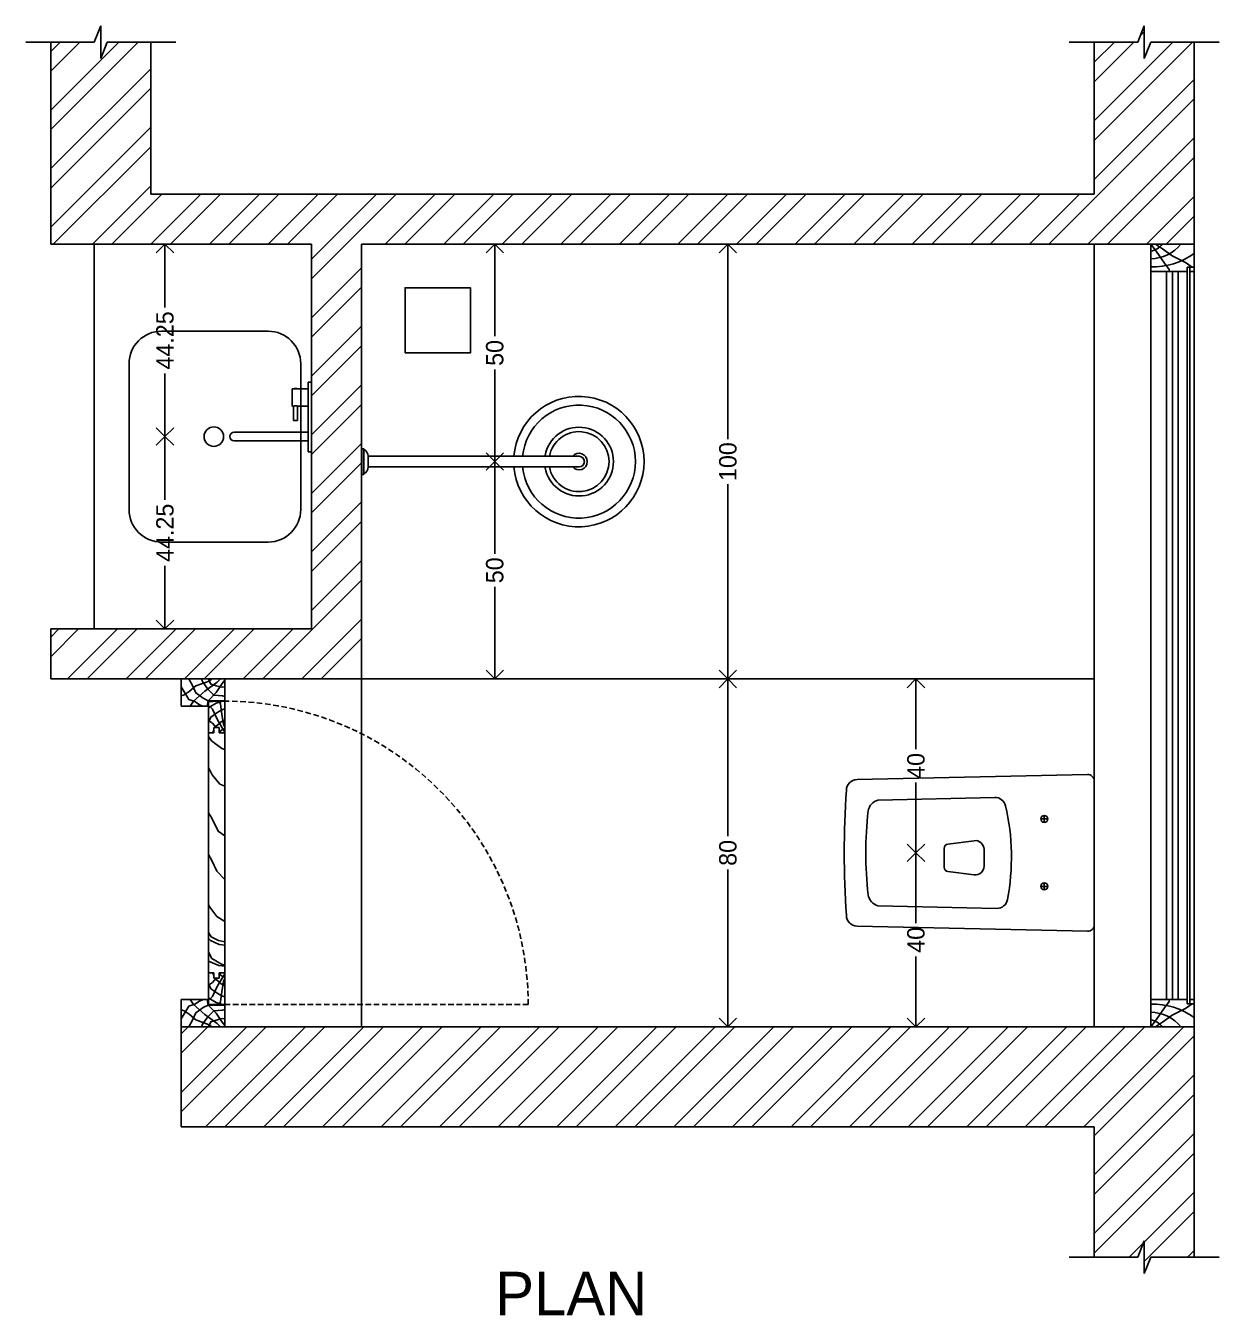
# Model space of a CAD drawing. Header units: metres. Extents: x -16 to 65907, y -5261 to 15511.
# Drawn here: x 22756.4 to 23030.9, y -2947.1 to -2650.5 of the extents above; entities that cross this region are included whole.
import ezdxf

# ---------------------------------------------------------------- set-up
doc = ezdxf.new("R2010")
doc.units = ezdxf.units.M
doc.header["$PDMODE"] = 67
doc.header["$PDSIZE"] = -5
doc.linetypes.add('DASHED', pattern=[19.05, 12.7, -6.35])
doc.layers.get('0').update_dxf_attribs({"color": 6})
for name, color, linetype in [('BC-CILL', 23, 'Continuous'), ('BC-GREYCOLOR', 8, 'Continuous'), ('BC-HATCH', 8, 'Continuous'), ('BC-JOINERY', 93, 'Continuous'), ('BC-PLUMB-FIXTURE', 118, 'Continuous'), ('BC-TEXT', 7, 'Continuous'), ('BC-WALLS', 1, 'Continuous'), ('BC-WHITECOLOR', 7, 'Continuous')]:
    doc.layers.add(name, color=color, linetype=linetype)
doc.styles.add('BC-1IN10-2', font='FreeSans.ttf', dxfattribs={"height": 4})
doc.dimstyles.new('BC-1IN10-2', dxfattribs={"dimtxt": 4, "dimasz": 4, "dimexe": 0.18, "dimexo": 0.0625, "dimgap": 1, "dimtad": 0, "dimtoh": 1, "dimzin": 12, "dimdsep": 46, "dimtxsty": 'BC-1IN10-2', "dimblk": 'OPEN90', "dimcen": 0.09, "dimse1": 1, "dimse2": 1, "dimclrd": 256, "dimclre": 256, "dimclrt": 7, "dimadec": 0, "dimazin": 0, "dimtfac": 1, "dimtdec": 1, "dimtofl": 0, "dimtmove": 1, "dimatfit": 3, "dimldrblk": 'OPEN90', "dimfxl": 1, "dimtolj": 1, "dimtzin": 0, "dimlwd": -1, "dimarcsym": 0})

# ---------------------------------------------------------------- blocks, each defined once
blk = doc.blocks.new('BC-SHOWER')
for p in [(-12.3, -15.1), (12.3, -15.1)]:
    blk.add_line(p, (0, -15.1))
for points in [[(0, 0), (-29.6, 0)], [(0, 0), (29.6, 0)], [(-29.6, -4.1), (0, -4.1)], [(-28.3, -5.1), (0, -5.1)], [(29.6, -4.1), (0, -4.1)], [(28.3, -5.1), (0, -5.1)]]:
    blk.add_lwpolyline(points)
for points in [[(-29.6, 0), (-29.6, -4.1, 0.347987), (-28.6, -5.1), (-28.3, -5.1, 0.2725), (-12.3, -15.1, 6.671192)], [(29.6, 0), (29.6, -4.1, -0.347987), (28.6, -5.1), (28.3, -5.1, -0.2725), (12.3, -15.1, -6.671192)], [(-12.3, -15.1), (-12.3, -500, 1), (12.3, -500), (12.3, -15.1)]]:
    blk.add_lwpolyline(points, format="xyb")
for centre, radius, start, end in [((0, -499.7), 150, 94.703, 85.297), ((0, -499.7), 130, 95.4289, 84.5711), ((0, -500), 79.1, 100.1897, 79.8103), ((0, -500), 69.1, 100.1897, 79.8103), ((0, -500), 19.1, 130.087, 49.9128)]:
    blk.add_arc(centre, radius, start, end)
blk = doc.blocks.new('BC-JAQ-WC-ARIA')
for p, q in [((-15.3, 180.2), (-545.5, 168.5)), ((0, 165.2), (0, -165.2)), ((-224.5, 127.7), (-497.5, 121.6)), ((-345.3, 32.9), (-345.3, -10.4)), ((-276, 50.6), (-336.5, 42.8)), ((-253.5, 30.8), (-253.5, -8.2)), ((-276, -28), (-336.5, -20.3)), ((-228.7, -127.6), (-497.5, -121.6)), ((-15.3, -180.2), (-545.5, -168.5))]:
    blk.add_line(p, q)
at = {"color": 9, "ltscale": 20}
for p, q in [((-123, 77), (-107, 77)), ((-115, 85), (-115, 69)), ((-123, -78), (-107, -78)), ((-115, -86), (-115, -70))]:
    blk.add_line(p, q, dxfattribs=at)
at = {"color": 9}
for centre in [(-115, 77), (-115, -78)]:
    blk.add_circle(centre, 8, dxfattribs=at)
for centre, radius, start, end in [((-15, 165.2), 15, 0, 91.2563), ((-545, 143.5), 25, 91.2563, 180), ((1487.9, 0), 2062.9, 176.0101, 183.9899), ((-489, 91.3), 31.4, 105.7301, 170.4037), ((-224, 102.7), 25, 10.9372, 91.2563), ((326.8, 0), 852.3, 173.4932, 186.5068), ((-717.9, 10.1), 527.5, 347.0261, 10.6357), ((-335.3, 32.9), 10, 97.318, 180), ((-273.5, 30.8), 20, 0, 97.318), ((-335.3, -10.4), 10, 180, 262.682), ((-273.5, -8.2), 20, 262.682, 0), ((-489, -91.3), 31.4, 189.5963, 254.2699), ((-228.2, -102.6), 25, 268.7437, 346.6578), ((-545, -143.5), 25, 180, 268.7437), ((-15, -165.2), 15, 268.7437, 0)]:
    blk.add_arc(centre, radius, start, end)
blk = doc.blocks.new('BC-JAQ-WB')
for p, q in [((-167.5, 195), (167.5, 195)), ((-242.5, -125), (-242.5, 120)), ((242.5, 120), (242.5, -125)), ((167.5, -200), (-167.5, -200))]:
    blk.add_line(p, q)
blk.add_circle((0, 0), 22.5)
for centre, start, end in [((-167.5, 120), 90, 180), ((167.5, 120), 0, 90), ((-167.5, -125), 180, 270), ((167.5, -125), 270, 0)]:
    blk.add_arc(centre, 75, start, end)
blk = doc.blocks.new('BC-JAQ-TAP-WALL MOUNTED')
for p, q in [((-80, 0), (80, 0)), ((-80, -8), (-80, 0)), ((80, -8), (80, 0)), ((-80, -4), (-80, -4)), ((-80, -8), (80, -8)), ((-25, -8), (-65, -8)), ((-65, -8), (-65, -44.5)), ((-25, -8), (-25, -32.25)), ((35, -8), (35, -178)), ((55, -8), (55, -178)), ((80, -4), (80, -4)), ((-65.5, -34), (-65.5, -40)), ((-65, -34), (-65.5, -34)), ((-65, -40), (-65.5, -40)), ((-65, -44.5), (-25, -44.5)), ((-25, -32.25), (8, -32.25)), ((-25, -41.75), (-25, -44.5)), ((-25, -41.75), (8, -41.75)), ((8, -32.25), (8, -41.75))]:
    blk.add_line(p, q)
for centre, radius, start, end in [((-56.75, -37), 9.25, 161.07536, 198.92464), ((-14.22, -37), 11.78, 156.22268, 203.77732), ((45, -178), 10, 180, 0)]:
    blk.add_arc(centre, radius, start, end)
blk = doc.blocks.new('_OPEN90')
at = {"color": 0, "linetype": 'ByBlock'}
for p, q in [((0, 0), (-1, 0)), ((-0.5, 0.5), (0, 0)), ((0, 0), (-0.5, -0.5))]:
    blk.add_line(p, q, dxfattribs=at)
blk = doc.blocks.new('*D2473')
at = {"layer": 'BC-TEXT'}
for p, q in [((22917.89, -2804.8), (22917.89, -2836.98)), ((22917.89, -2876.8), (22917.89, -2844.61))]:
    blk.add_line(p, q, dxfattribs=at)
at = {"layer": 'Defpoints', "color": 0}
for p in [(22917.89, -2800.8), (22917.89, -2880.8), (22917.89, -2880.8)]:
    blk.add_point(p, dxfattribs=at)
at = {"layer": 'BC-TEXT', "xscale": 4, "yscale": 4, "zscale": 4}
for p, rotation in [((22917.89, -2800.8), 90), ((22917.89, -2880.8), 270)]:
    blk.add_blockref('_OPEN90', p, dxfattribs=dict(at, rotation=rotation))
at = {"layer": 'BC-TEXT', "color": 7, "insert": (22917.89, -2840.8), "char_height": 4, "attachment_point": 5, "rotation": 90, "style": 'BC-1IN10-2'}
blk.add_mtext('\\A1;80', dxfattribs=at)
blk = doc.blocks.new('*D2474')
at = {"layer": 'BC-TEXT'}
for p, q in [((22917.89, -2704.8), (22917.89, -2745.64)), ((22917.89, -2796.8), (22917.89, -2755.96))]:
    blk.add_line(p, q, dxfattribs=at)
at = {"layer": 'Defpoints', "color": 0}
for p in [(22917.89, -2700.8), (22917.89, -2700.8), (22917.89, -2800.8)]:
    blk.add_point(p, dxfattribs=at)
at = {"layer": 'BC-TEXT', "xscale": 4, "yscale": 4, "zscale": 4}
for p, rotation in [((22917.89, -2700.8), 90), ((22917.89, -2800.8), 270)]:
    blk.add_blockref('_OPEN90', p, dxfattribs=dict(at, rotation=rotation))
at = {"layer": 'BC-TEXT', "color": 7, "insert": (22917.89, -2750.8), "char_height": 4, "attachment_point": 5, "rotation": 90, "style": 'BC-1IN10-2'}
blk.add_mtext('\\A1;100', dxfattribs=at)
blk = doc.blocks.new('*D2475')
at = {"layer": 'BC-TEXT'}
for p, q in [((22864.27, -2754.8), (22864.27, -2771.98)), ((22864.27, -2796.8), (22864.27, -2779.62))]:
    blk.add_line(p, q, dxfattribs=at)
at = {"layer": 'Defpoints', "color": 0}
for p in [(22884.87, -2750.8), (22864.27, -2800.8), (22884.87, -2800.8)]:
    blk.add_point(p, dxfattribs=at)
at = {"layer": 'BC-TEXT', "xscale": 4, "yscale": 4, "zscale": 4}
for p, rotation in [((22864.27, -2750.8), 90), ((22864.27, -2800.8), 270)]:
    blk.add_blockref('_OPEN90', p, dxfattribs=dict(at, rotation=rotation))
at = {"layer": 'BC-TEXT', "color": 7, "insert": (22864.27, -2775.8), "char_height": 4, "attachment_point": 5, "rotation": 90, "style": 'BC-1IN10-2'}
blk.add_mtext('\\A1;50', dxfattribs=at)
blk = doc.blocks.new('*D2476')
at = {"layer": 'BC-TEXT'}
for p, q in [((22864.27, -2704.8), (22864.27, -2721.98)), ((22864.27, -2746.8), (22864.27, -2729.62))]:
    blk.add_line(p, q, dxfattribs=at)
at = {"layer": 'Defpoints', "color": 0}
for p in [(22864.27, -2700.8), (22884.87, -2700.8), (22884.87, -2750.8)]:
    blk.add_point(p, dxfattribs=at)
at = {"layer": 'BC-TEXT', "xscale": 4, "yscale": 4, "zscale": 4}
for p, rotation in [((22864.27, -2700.8), 90), ((22864.27, -2750.8), 270)]:
    blk.add_blockref('_OPEN90', p, dxfattribs=dict(at, rotation=rotation))
at = {"layer": 'BC-TEXT', "color": 7, "insert": (22864.27, -2725.8), "char_height": 4, "attachment_point": 5, "rotation": 90, "style": 'BC-1IN10-2'}
blk.add_mtext('\\A1;50', dxfattribs=at)
blk = doc.blocks.new('*D2477')
at = {"layer": 'BC-TEXT'}
for p, q in [((22961.15, -2804.8), (22961.15, -2816.96)), ((22961.15, -2836.8), (22961.15, -2824.64))]:
    blk.add_line(p, q, dxfattribs=at)
at = {"layer": 'Defpoints', "color": 0}
for p in [(22961.15, -2800.8), (22967.62, -2800.8), (22967.62, -2840.8)]:
    blk.add_point(p, dxfattribs=at)
at = {"layer": 'BC-TEXT', "xscale": 4, "yscale": 4, "zscale": 4}
for p, rotation in [((22961.15, -2800.8), 90), ((22961.15, -2840.8), 270)]:
    blk.add_blockref('_OPEN90', p, dxfattribs=dict(at, rotation=rotation))
at = {"layer": 'BC-TEXT', "color": 7, "insert": (22961.15, -2820.8), "char_height": 4, "attachment_point": 5, "rotation": 90, "style": 'BC-1IN10-2'}
blk.add_mtext('\\A1;40', dxfattribs=at)
blk = doc.blocks.new('*D2478')
at = {"layer": 'BC-TEXT'}
for p, q in [((22961.15, -2844.8), (22961.15, -2856.96)), ((22961.15, -2876.8), (22961.15, -2864.64))]:
    blk.add_line(p, q, dxfattribs=at)
at = {"layer": 'Defpoints', "color": 0}
for p in [(22967.62, -2840.8), (22961.15, -2880.8), (22967.62, -2880.8)]:
    blk.add_point(p, dxfattribs=at)
at = {"layer": 'BC-TEXT', "xscale": 4, "yscale": 4, "zscale": 4}
for p, rotation in [((22961.15, -2840.8), 90), ((22961.15, -2880.8), 270)]:
    blk.add_blockref('_OPEN90', p, dxfattribs=dict(at, rotation=rotation))
at = {"layer": 'BC-TEXT', "color": 7, "insert": (22961.15, -2860.8), "char_height": 4, "attachment_point": 5, "rotation": 90, "style": 'BC-1IN10-2'}
blk.add_mtext('\\A1;40', dxfattribs=at)
blk = doc.blocks.new('*D2479')
at = {"layer": 'BC-TEXT'}
for p, q in [((22788.41, -2749.05), (22788.41, -2759.58)), ((22788.41, -2785.3), (22788.41, -2774.77))]:
    blk.add_line(p, q, dxfattribs=at)
at = {"layer": 'Defpoints', "color": 0}
for p in [(22788.41, -2745.05), (22799.64, -2745.05), (22822.14, -2789.3)]:
    blk.add_point(p, dxfattribs=at)
at = {"layer": 'BC-TEXT', "xscale": 4, "yscale": 4, "zscale": 4}
for p, rotation in [((22788.41, -2745.05), 90), ((22788.41, -2789.3), 270)]:
    blk.add_blockref('_OPEN90', p, dxfattribs=dict(at, rotation=rotation))
at = {"layer": 'BC-TEXT', "color": 7, "insert": (22788.41, -2767.17), "char_height": 4, "attachment_point": 5, "rotation": 90, "style": 'BC-1IN10-2'}
blk.add_mtext('\\A1;44.25', dxfattribs=at)
blk = doc.blocks.new('*D2480')
at = {"layer": 'BC-TEXT'}
for p, q in [((22788.41, -2704.8), (22788.41, -2715.33)), ((22788.41, -2741.05), (22788.41, -2730.52))]:
    blk.add_line(p, q, dxfattribs=at)
at = {"layer": 'Defpoints', "color": 0}
for p in [(22788.41, -2700.8), (22799.64, -2700.8), (22799.64, -2745.05)]:
    blk.add_point(p, dxfattribs=at)
at = {"layer": 'BC-TEXT', "xscale": 4, "yscale": 4, "zscale": 4}
for p, rotation in [((22788.41, -2700.8), 90), ((22788.41, -2745.05), 270)]:
    blk.add_blockref('_OPEN90', p, dxfattribs=dict(at, rotation=rotation))
at = {"layer": 'BC-TEXT', "color": 7, "insert": (22788.41, -2722.92), "char_height": 4, "attachment_point": 5, "rotation": 90, "style": 'BC-1IN10-2'}
blk.add_mtext('\\A1;44.25', dxfattribs=at)

msp = doc.modelspace()

# ---------------------------------------------------------------- hatches: boundary and pattern name
at = {"layer": 'BC-HATCH'}
h = msp.add_hatch(dxfattribs=at)
h.set_pattern_fill('ANSI32', color=256, style=0)
h.paths.add_polyline_path([(23025.142, -2700.798), (23025.142, -2654.298), (23015.135, -2654.298), (23013.642, -2658.048), (23013.642, -2650.548), (23012.148, -2654.298), (23002.142, -2654.298), (23002.142, -2689.298), (22785.142, -2689.298), (22785.142, -2654.298), (22775.135, -2654.298), (22773.642, -2658.048), (22773.642, -2650.548), (22772.148, -2654.298), (22762.142, -2654.298), (22762.142, -2700.798), (22822.142, -2700.798), (22822.142, -2789.298), (22762.142, -2789.298), (22762.142, -2800.798), (22792.142, -2800.798), (22802.142, -2800.798), (22833.642, -2800.798), (22833.642, -2753.755), (22833.642, -2750.798), (22833.642, -2747.842), (22833.642, -2700.798)])
h.paths.add_polyline_path([(23025.142, -2933.798), (23025.142, -2880.798), (23015.142, -2880.798), (22792.142, -2880.798), (22792.142, -2903.798), (23002.142, -2903.798), (23002.142, -2933.798), (23012.148, -2933.798), (23013.642, -2930.048), (23013.642, -2937.548), (23015.135, -2933.798)])

# ---------------------------------------------------------------- linework, layer by layer
at = {"layer": 'BC-CILL'}
for p, q in [((23002.142, -2880.798), (23002.142, -2700.798)), ((23025.142, -2700.798), (23025.142, -2880.798))]:
    msp.add_line(p, q, dxfattribs=at)
at = {"layer": 'BC-GREYCOLOR', "linetype": 'DASHED', "ltscale": 0.1}
msp.add_line((22802.142, -2875.698), (22871.942, -2875.698), dxfattribs=at)
msp.add_arc((22802.142, -2875.698), 69.8, 0, 93.07969, dxfattribs=at)
at = {"layer": 'BC-HATCH'}
for points in [[(23015.142, -2700.808), (23016.397, -2702.422), (23018.297, -2705.183), (23019.396, -2706.579), (23019.481, -2707.048)], [(23016.272, -2700.798), (23017.852, -2701.858), (23020.079, -2703.461), (23023.108, -2705.035), (23024.679, -2706.048)], [(22799.211, -2800.798), (22798.555, -2801.276), (22795.488, -2802.381), (22793.969, -2803.679), (22792.808, -2804.453), (22792.142, -2804.699)], [(22792.142, -2802.589), (22792.394, -2802.989), (22793.886, -2805.531), (22795.24, -2806), (22796.341, -2806.719), (22797.194, -2807.048)], [(22793.864, -2800.798), (22794.742, -2802.298), (22795.488, -2804.011), (22797.201, -2805.227), (22798.342, -2805.798)], [(22801.214, -2800.798), (22800.434, -2801.524), (22797.588, -2803.597), (22794.936, -2805.89), (22794.212, -2807.048)], [(22796.826, -2800.798), (22797.008, -2801.414), (22798.248, -2803.116), (22799.636, -2804.485), (22801.622, -2804.646), (22802.142, -2804.798)], [(22802.142, -2801.082), (22801.567, -2801.828), (22800.213, -2803.9), (22798.342, -2805.798), (22798.09, -2807.048)], [(22802.142, -2802.637), (22801.539, -2802.712), (22800.213, -2802.353), (22798.97, -2801.966), (22798.392, -2800.798)], [(22798.392, -2807.608), (22798.894, -2807.121), (22800.21, -2806.357), (22801.624, -2805.898)], [(22802.142, -2813), (22801.525, -2812.015), (22800.38, -2810.035), (22799.304, -2807.743), (22798.392, -2806.903)], [(22798.392, -2810.782), (22798.923, -2809.554), (22800.535, -2808.436), (22801.455, -2807.885), (22802.142, -2807.7)], [(22802.142, -2811.889), (22801.865, -2811.237), (22801.469, -2808.861), (22801.214, -2806.583), (22800.894, -2805.898)], [(22800.201, -2811.948), (22799.347, -2810.983), (22798.392, -2810.38)], [(22800.013, -2811.948), (22800.167, -2811.648), (22801.667, -2810.445), (22802.142, -2810.28)], [(22802.142, -2817.025), (22801.478, -2816.77), (22799.103, -2815), (22798.392, -2814.043)], [(22799.37, -2813.198), (22799.642, -2812.67)], [(22802.142, -2812.185), (22801.384, -2812.539), (22800.892, -2813.163)], [(22801.349, -2813.198), (22800.892, -2812.712)], [(22802.142, -2825.475), (22801.046, -2825.016), (22799.233, -2822.814), (22798.392, -2821.131)], [(22802.142, -2836.866), (22800.658, -2835.808), (22799.147, -2832.786), (22798.392, -2831.591)], [(22802.142, -2846.912), (22800.312, -2845.004), (22799.19, -2842.543), (22798.392, -2841.207)], [(22802.142, -2856.579), (22800.355, -2855.408), (22798.715, -2853.293), (22798.392, -2852.681)], [(22802.142, -2861.247), (22800.696, -2860.989), (22799.065, -2860.105), (22798.392, -2859.135)], [(22802.142, -2862.031), (22800.834, -2861.912), (22798.9, -2860.945), (22798.392, -2860.526)], [(22802.142, -2866.66), (22801.392, -2866.417), (22799.147, -2865.079), (22798.392, -2863.647)], [(22802.142, -2866.893), (22800.792, -2866.741), (22798.392, -2865.728)], [(22802.142, -2868.597), (22801.525, -2869.581), (22800.38, -2871.562), (22799.304, -2873.854), (22798.392, -2874.693)], [(22800.201, -2869.648), (22799.347, -2870.614), (22798.392, -2871.216)], [(22798.392, -2870.814), (22798.923, -2872.043), (22800.535, -2873.16), (22801.455, -2873.712), (22802.142, -2873.897)], [(22799.37, -2868.398), (22799.642, -2868.926)], [(22800.013, -2869.648), (22800.167, -2869.949), (22801.667, -2871.152), (22802.142, -2871.317)], [(22801.349, -2868.398), (22800.892, -2868.884)], [(22802.142, -2869.412), (22801.384, -2869.058), (22800.892, -2868.434)], [(22802.142, -2869.708), (22801.865, -2870.359), (22801.469, -2872.736), (22801.214, -2875.014), (22800.894, -2875.698)], [(22798.392, -2873.988), (22798.894, -2874.476), (22800.21, -2875.24), (22801.624, -2875.698)], [(22792.142, -2879.008), (22792.394, -2878.608), (22793.886, -2876.066), (22795.24, -2875.596), (22796.341, -2874.877), (22797.194, -2874.548)], [(22799.211, -2880.798), (22798.555, -2880.321), (22795.488, -2879.216), (22793.969, -2877.917), (22792.808, -2877.144), (22792.142, -2876.898)], [(22793.864, -2880.798), (22794.742, -2879.299), (22795.488, -2877.586), (22797.201, -2876.37), (22798.342, -2875.798)], [(22801.214, -2880.798), (22800.434, -2880.072), (22797.588, -2878), (22794.936, -2875.707), (22794.212, -2874.548)], [(22796.826, -2880.798), (22797.008, -2880.183), (22798.248, -2878.48), (22799.636, -2877.111), (22801.622, -2876.95), (22802.142, -2876.799)], [(22802.142, -2880.515), (22801.567, -2879.768), (22800.213, -2877.696), (22798.342, -2875.798), (22798.09, -2874.548)], [(23015.142, -2880.789), (23016.397, -2879.175), (23018.297, -2876.413), (23019.396, -2875.018), (23019.481, -2874.548)], [(23016.272, -2880.798), (23017.852, -2879.739), (23020.079, -2878.135), (23023.108, -2876.562), (23024.679, -2875.548)], [(22802.142, -2878.96), (22801.539, -2878.884), (22800.213, -2879.244), (22798.97, -2879.63), (22798.392, -2880.798)]]:
    msp.add_lwpolyline(points, dxfattribs=at)
for centre, radius, start, end in [((23014.938, -2694.823), 9.313, 271.25314, 320.08881), ((23014.409, -2698.151), 4.298, 279.81483, 321.97299), ((23015.743, -2690.049), 15.93, 267.83632, 306.15529), ((23015.743, -2891.547), 15.93, 53.84471, 92.16368), ((23014.938, -2886.773), 9.313, 39.91119, 88.74686), ((23014.409, -2883.446), 4.298, 38.02701, 80.18517)]:
    msp.add_arc(centre, radius, start, end, dxfattribs=at)
at = {"layer": 'BC-JOINERY'}
for p, q in [((23025.142, -2700.798), (23015.142, -2700.798)), ((23015.142, -2700.798), (23015.142, -2707.048)), ((23025.142, -2706.048), (23025.142, -2700.798)), ((23015.142, -2707.048), (23023.542, -2707.048)), ((23023.542, -2707.048), (23023.542, -2706.048)), ((23023.542, -2706.048), (23025.142, -2706.048)), ((22792.142, -2800.798), (22802.142, -2800.798)), ((22792.142, -2800.798), (22792.142, -2807.048)), ((22802.142, -2800.798), (22802.142, -2805.798)), ((22798.342, -2805.798), (22798.342, -2807.048)), ((22802.142, -2805.798), (22798.342, -2805.798)), ((22798.342, -2807.048), (22792.142, -2807.048)), ((22798.392, -2813.198), (22798.392, -2868.398)), ((22799.642, -2813.198), (22799.642, -2811.948)), ((22799.642, -2811.948), (22800.892, -2811.948)), ((22800.892, -2813.198), (22800.892, -2811.948)), ((22802.142, -2868.398), (22802.142, -2813.198)), ((22799.642, -2868.398), (22799.642, -2869.648)), ((22799.642, -2869.648), (22800.892, -2869.648)), ((22800.892, -2868.398), (22800.892, -2869.648)), ((22798.342, -2874.548), (22792.142, -2874.548)), ((22792.142, -2880.798), (22792.142, -2874.548)), ((22798.342, -2875.798), (22798.342, -2874.548)), ((22802.142, -2875.798), (22798.342, -2875.798)), ((22802.142, -2880.798), (22802.142, -2875.798)), ((23015.142, -2880.798), (23015.142, -2874.548)), ((23015.142, -2874.548), (23023.542, -2874.548)), ((23023.542, -2874.548), (23023.542, -2875.548)), ((23023.542, -2875.548), (23025.142, -2875.548)), ((23025.142, -2875.548), (23025.142, -2880.798)), ((22792.142, -2880.798), (22802.142, -2880.798)), ((23025.142, -2880.798), (23015.142, -2880.798))]:
    msp.add_line(p, q, dxfattribs=at)
for points in [[(23024.142, -2706.048), (23024.142, -2707.048), (23025.142, -2707.048), (23025.142, -2706.048)], [(23024.142, -2875.548), (23024.142, -2874.548), (23025.142, -2874.548), (23025.142, -2875.548)]]:
    msp.add_lwpolyline(points, close=True, dxfattribs=at)
for points in [[(22800.892, -2813.198), (22802.142, -2813.198), (22802.142, -2805.898), (22798.392, -2805.898), (22798.392, -2813.198), (22799.642, -2813.198)], [(22800.892, -2868.398), (22802.142, -2868.398), (22802.142, -2875.698), (22798.392, -2875.698), (22798.392, -2868.398), (22799.642, -2868.398)]]:
    msp.add_lwpolyline(points, dxfattribs=at)
at = {"layer": 'BC-PLUMB-FIXTURE'}
msp.add_lwpolyline([(22843.642, -2725.798), (22843.642, -2710.798), (22858.642, -2710.798), (22858.642, -2725.798)], close=True, dxfattribs=at)
at = {"layer": 'BC-TEXT'}
for p, q in [((22772.148, -2654.298), (22773.642, -2650.548)), ((22773.642, -2650.548), (22773.642, -2658.048)), ((23012.148, -2654.298), (23013.642, -2650.548)), ((23013.642, -2650.548), (23013.642, -2658.048)), ((22756.392, -2654.298), (22772.148, -2654.298)), ((22773.642, -2658.048), (22775.135, -2654.298)), ((22775.135, -2654.298), (22790.892, -2654.298)), ((22996.392, -2654.298), (23012.148, -2654.298)), ((23013.642, -2658.048), (23015.135, -2654.298)), ((23015.135, -2654.298), (23030.892, -2654.298)), ((22772.142, -2700.798), (22772.142, -2789.298)), ((22833.642, -2800.798), (23002.142, -2800.798)), ((23012.148, -2933.798), (23013.642, -2930.048)), ((23013.642, -2930.048), (23013.642, -2937.548)), ((22996.392, -2933.798), (23012.148, -2933.798)), ((23013.642, -2937.548), (23015.135, -2933.798)), ((23015.135, -2933.798), (23030.892, -2933.798))]:
    msp.add_line(p, q, dxfattribs=at)
at = {"layer": 'BC-TEXT', "linetype": 'Continuous'}
msp.add_line((22833.642, -2800.798), (22833.642, -2880.798), dxfattribs=at)
at = {"layer": 'BC-WALLS'}
for p, q in [((22762.142, -2654.298), (22762.142, -2700.798)), ((22785.142, -2654.298), (22785.142, -2689.298)), ((23002.142, -2654.298), (23002.142, -2689.298)), ((23025.142, -2654.298), (23025.142, -2700.798)), ((23002.142, -2689.298), (22785.142, -2689.298)), ((22822.142, -2700.798), (22762.142, -2700.798)), ((22822.142, -2700.798), (22822.142, -2789.298)), ((23025.142, -2700.798), (22833.642, -2700.798)), ((22833.642, -2700.798), (22833.642, -2800.798)), ((22822.142, -2789.298), (22762.142, -2789.298)), ((22762.142, -2789.298), (22762.142, -2800.798)), ((22833.642, -2800.798), (22762.142, -2800.798)), ((23025.142, -2880.798), (22792.142, -2880.798)), ((22792.142, -2880.798), (22792.142, -2903.798)), ((23025.142, -2880.798), (23025.142, -2933.798)), ((23002.142, -2903.798), (22792.142, -2903.798)), ((23002.142, -2903.798), (23002.142, -2933.798))]:
    msp.add_line(p, q, dxfattribs=at)
at = {"layer": 'BC-WHITECOLOR'}
for p, q in [((23015.142, -2707.048), (23015.142, -2875.628)), ((23018.798, -2874.548), (23018.798, -2707.048)), ((23020.142, -2874.548), (23020.142, -2707.048)), ((23021.485, -2874.548), (23021.485, -2707.048)), ((23023.542, -2874.548), (23023.542, -2707.048)), ((23024.142, -2874.548), (23024.142, -2707.048)), ((23025.142, -2707.048), (23025.142, -2874.548))]:
    msp.add_line(p, q, dxfattribs=at)

# ---------------------------------------------------------------- block references
at = {"layer": 'BC-PLUMB-FIXTURE', "zscale": 0.1}
for name, p, xscale, yscale, rotation in [('BC-JAQ-WB', (22799.642, -2745.048), 0.1, 0.1, 90), ('BC-JAQ-TAP-WALL MOUNTED', (22822.142, -2740.548), 0.1, 0.1, 270), ('BC-SHOWER', (22833.642, -2750.798), -0.1000000000003638, 0.1000000000003638, 89.99999999999994), ('BC-JAQ-WC-ARIA', (23002.142, -2840.798), -0.1, 0.1, 180)]:
    msp.add_blockref(name, p, dxfattribs=dict(at, xscale=xscale, yscale=yscale, rotation=rotation))

# ---------------------------------------------------------------- texts
at = {"layer": 'BC-TEXT', "color": 7, "insert": (22864.385, -2947.147), "char_height": 10, "width": 197.15804, "attachment_point": 7, "style": 'BC-1IN10-2'}
msp.add_mtext('{PLAN}', dxfattribs=at)

# ---------------------------------------------------------------- dimensions: what is measured, and where the dimension line sits
at = {"layer": 'BC-TEXT'}
for base, p1, p2, picture, middle in [((22788.412, -2700.798), (22799.642, -2745.048), (22799.642, -2700.798), '*D2480', (22788.412, -2722.923)), ((22864.268, -2700.798), (22884.872, -2750.8), (22884.872, -2700.798), '*D2476', (22864.268, -2725.799)), ((22917.892, -2700.798), (22917.892, -2800.798), (22917.892, -2700.798), '*D2474', (22917.892, -2750.798)), ((22788.412, -2745.048), (22822.142, -2789.298), (22799.642, -2745.048), '*D2479', (22788.412, -2767.173)), ((22864.268, -2800.798), (22884.872, -2750.8), (22884.872, -2800.798), '*D2475', (22864.268, -2775.799)), ((22917.892, -2880.798), (22917.892, -2800.798), (22917.892, -2880.798), '*D2473', (22917.892, -2840.798)), ((22961.145, -2800.798), (22967.616, -2840.798), (22967.616, -2800.798), '*D2477', (22961.145, -2820.798)), ((22961.145, -2880.798), (22967.616, -2840.798), (22967.616, -2880.798), '*D2478', (22961.145, -2860.798))]:
    dim = msp.add_linear_dim(base=base, p1=p1, p2=p2, angle=90, dimstyle='BC-1IN10-2', override={"dimlfac": 1}, dxfattribs=at)
    dim.commit()
    dim.dimension.update_dxf_attribs({"geometry": picture, "text_midpoint": middle})

doc.saveas('drawing.dxf')
